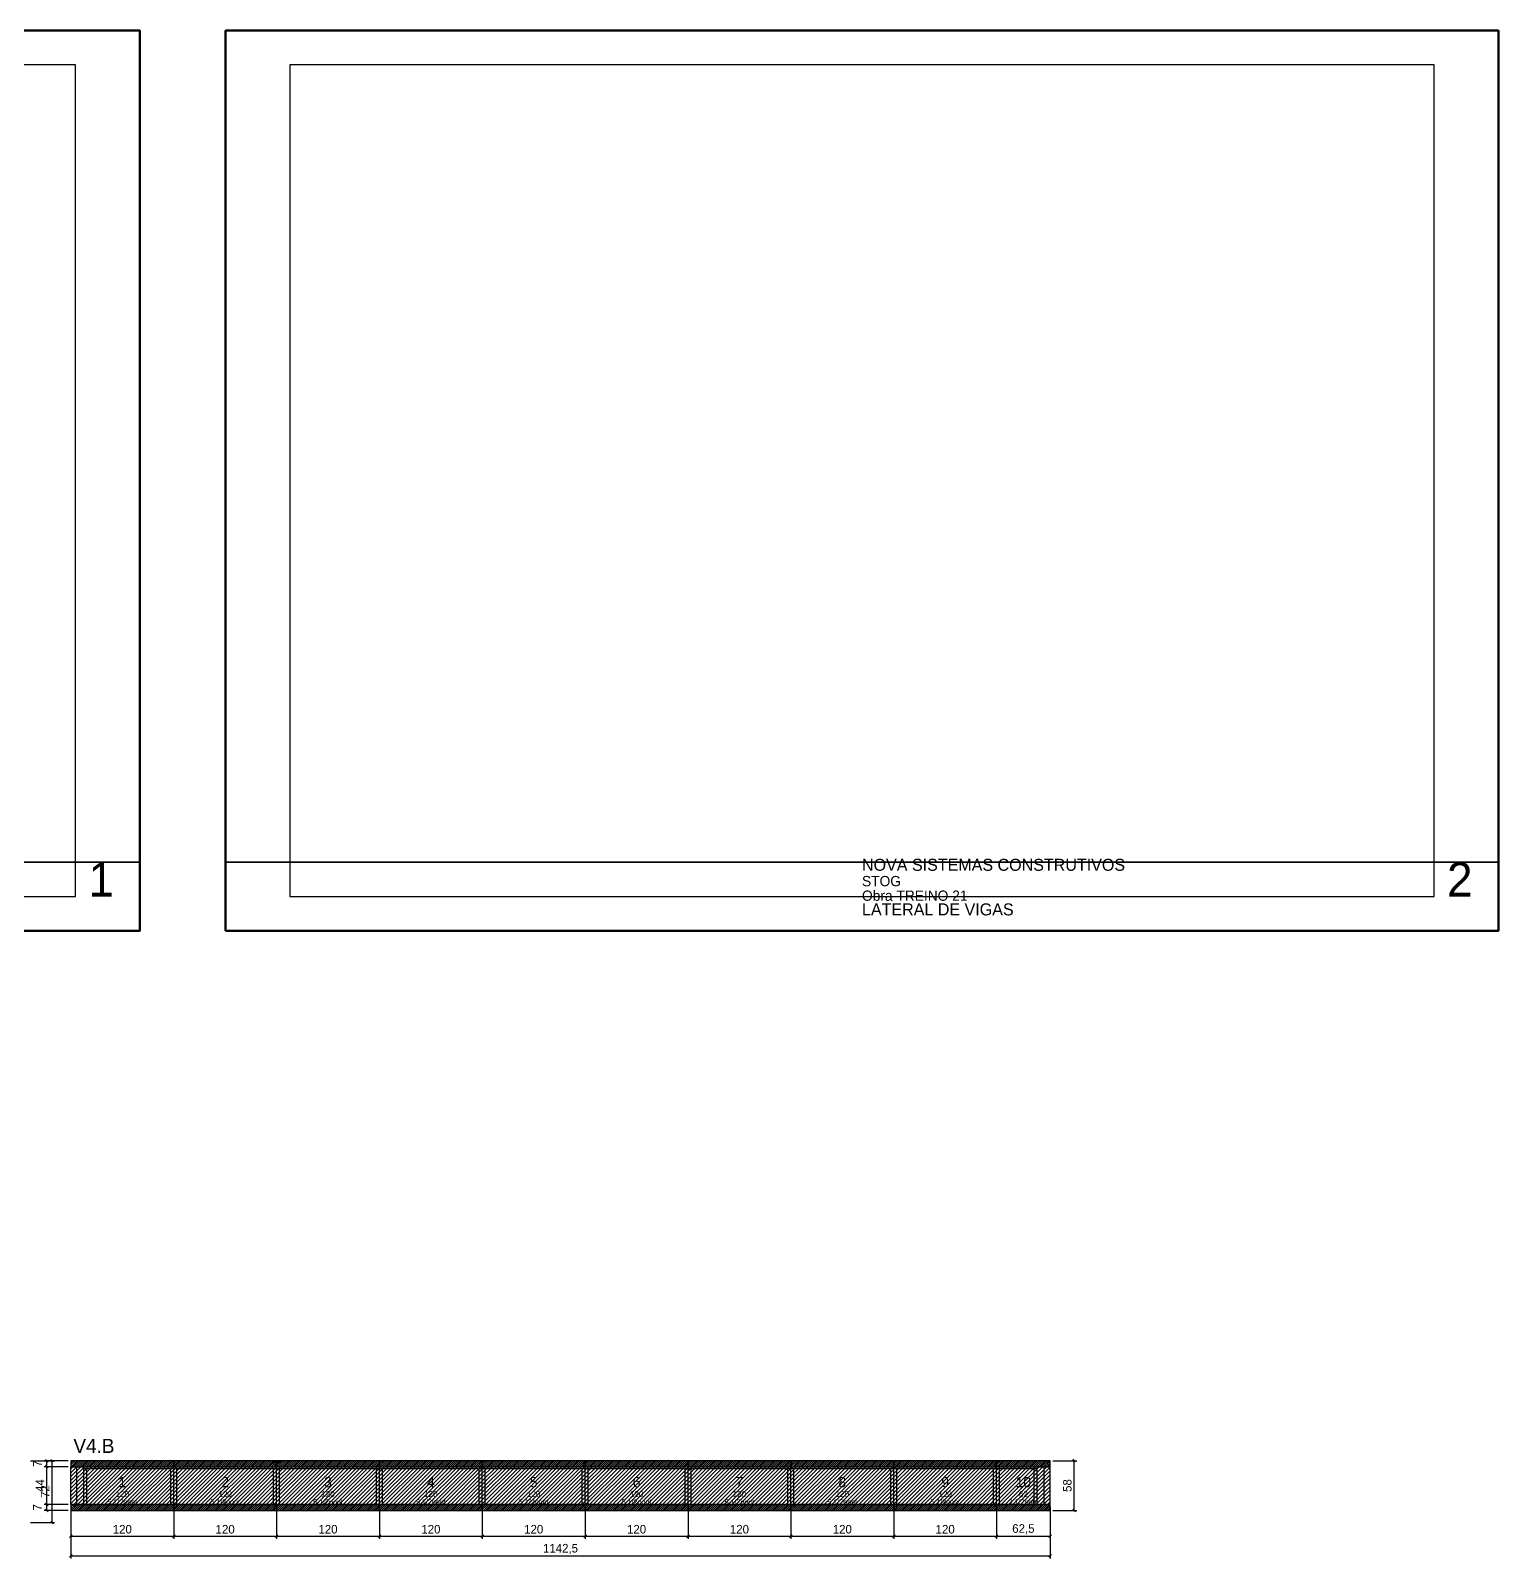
# Model space of a CAD drawing. Extents: x -69 to 3070, y -6529 to 1250.
# Drawn here: x 1357 to 3070, y -532 to 1250 of the extents above; entities that cross this region are included whole.
import ezdxf
from ezdxf.enums import TextEntityAlignment as Align

# ---------------------------------------------------------------- set-up
doc = ezdxf.new("R2010")
doc.units = 0
for name, color, linetype in [('5', 5, 'Continuous'), ('CARIMBO', 255, 'Continuous'), ('COTA', 241, 'Continuous'), ('Folhas', 255, 'Continuous'), ('NOMENCLATURA', 7, 'Continuous'), ('Painéis', 200, 'Continuous'), ('Reaproveitamento', 251, 'Continuous'), ('SARR_2.2x7', 40, 'Continuous'), ('SARR_3.5x7', 81, 'Continuous'), ('SCO-___-LAJ', 224, 'Continuous'), ('texto', 7, 'Continuous')]:
    doc.layers.add(name, color=color, linetype=linetype)
doc.dimstyles.new('PAINEL', dxfattribs={"dimtxt": 10, "dimasz": 3, "dimexe": 3, "dimexo": 3, "dimgap": 3, "dimtad": 1, "dimblk": 'OBLIQUE', "dimblk1": 'OBLIQUE', "dimcen": 2.5, "dimclrd": 4, "dimclre": 4, "dimclrt": 240, "dimazin": 3, "dimtfac": 1, "dimtmove": 0, "dimatfit": 3})

# ---------------------------------------------------------------- blocks, each defined once
blk = doc.blocks.new('_OBLIQUE')
at = {"color": 0, "linetype": 'BYBLOCK'}
blk.add_line((-0.5, -0.5), (0.5, 0.5), dxfattribs=at)

msp = doc.modelspace()

# ---------------------------------------------------------------- hatches: boundary and pattern name
at = {"layer": 'COTA'}
h = msp.add_hatch(dxfattribs=at)
h.set_pattern_fill('ANSI31', scale=0.5)
h.paths.add_polyline_path([(1404.5, -425), (1524.5, -425), (1524.5, -418), (1404.5, -418)])
h = msp.add_hatch(dxfattribs=at)
h.set_pattern_fill('ANSI31', scale=0.5)
h.paths.add_polyline_path([(1524.5, -425), (1644.5, -425), (1644.5, -418), (1524.5, -418)])
h = msp.add_hatch(dxfattribs=at)
h.set_pattern_fill('ANSI31', scale=0.5)
h.paths.add_polyline_path([(1644.5, -425), (1764.5, -425), (1764.5, -418), (1644.5, -418)])
h = msp.add_hatch(dxfattribs=at)
h.set_pattern_fill('ANSI31', scale=0.5)
h.paths.add_polyline_path([(1764.5, -425), (1884.5, -425), (1884.5, -418), (1764.5, -418)])
h = msp.add_hatch(dxfattribs=at)
h.set_pattern_fill('ANSI31', scale=0.5)
h.paths.add_polyline_path([(1884.5, -425), (2004.5, -425), (2004.5, -418), (1884.5, -418)])
h = msp.add_hatch(dxfattribs=at)
h.set_pattern_fill('ANSI31', scale=0.5)
h.paths.add_polyline_path([(2004.5, -425), (2124.5, -425), (2124.5, -418), (2004.5, -418)])
h = msp.add_hatch(dxfattribs=at)
h.set_pattern_fill('ANSI31', scale=0.5)
h.paths.add_polyline_path([(2124.5, -425), (2244.5, -425), (2244.5, -418), (2124.5, -418)])
h = msp.add_hatch(dxfattribs=at)
h.set_pattern_fill('ANSI31', scale=0.5)
h.paths.add_polyline_path([(2244.5, -425), (2364.5, -425), (2364.5, -418), (2244.5, -418)])
h = msp.add_hatch(dxfattribs=at)
h.set_pattern_fill('ANSI31', scale=0.5)
h.paths.add_polyline_path([(2364.5, -425), (2484.5, -425), (2484.5, -418), (2364.5, -418)])
h = msp.add_hatch(dxfattribs=at)
h.set_pattern_fill('ANSI31', scale=0.5)
h.paths.add_polyline_path([(2484.5, -425), (2547, -425), (2547, -418), (2484.5, -418)])
h = msp.add_hatch(dxfattribs=at)
h.set_pattern_fill('ANSI31', scale=0.5)
h.paths.add_polyline_path([(1404.5, -476), (1524.5, -476), (1524.5, -469), (1404.5, -469)])
h = msp.add_hatch(dxfattribs=at)
h.set_pattern_fill('ANSI31', scale=0.5)
h.paths.add_polyline_path([(1524.5, -476), (1644.5, -476), (1644.5, -469), (1524.5, -469)])
h = msp.add_hatch(dxfattribs=at)
h.set_pattern_fill('ANSI31', scale=0.5)
h.paths.add_polyline_path([(1644.5, -476), (1764.5, -476), (1764.5, -469), (1644.5, -469)])
h = msp.add_hatch(dxfattribs=at)
h.set_pattern_fill('ANSI31', scale=0.5)
h.paths.add_polyline_path([(1764.5, -476), (1884.5, -476), (1884.5, -469), (1764.5, -469)])
h = msp.add_hatch(dxfattribs=at)
h.set_pattern_fill('ANSI31', scale=0.5)
h.paths.add_polyline_path([(1884.5, -476), (2004.5, -476), (2004.5, -469), (1884.5, -469)])
h = msp.add_hatch(dxfattribs=at)
h.set_pattern_fill('ANSI31', scale=0.5)
h.paths.add_polyline_path([(2004.5, -476), (2124.5, -476), (2124.5, -469), (2004.5, -469)])
h = msp.add_hatch(dxfattribs=at)
h.set_pattern_fill('ANSI31', scale=0.5)
h.paths.add_polyline_path([(2124.5, -476), (2244.5, -476), (2244.5, -469), (2124.5, -469)])
h = msp.add_hatch(dxfattribs=at)
h.set_pattern_fill('ANSI31', scale=0.5)
h.paths.add_polyline_path([(2244.5, -476), (2364.5, -476), (2364.5, -469), (2244.5, -469)])
h = msp.add_hatch(dxfattribs=at)
h.set_pattern_fill('ANSI31', scale=0.5)
h.paths.add_polyline_path([(2364.5, -476), (2484.5, -476), (2484.5, -469), (2364.5, -469)])
h = msp.add_hatch(dxfattribs=at)
h.set_pattern_fill('ANSI31', scale=0.5)
h.paths.add_polyline_path([(2484.5, -476), (2547, -476), (2547, -469), (2484.5, -469)])
at = {"layer": 'Reaproveitamento'}
h = msp.add_hatch(dxfattribs=at)
h.set_pattern_fill('ANSI31')
h.paths.add_polyline_path([(1404.5, -469), (1524.5, -469), (1524.5, -425), (1404.5, -425)])
h = msp.add_hatch(dxfattribs=at)
h.set_pattern_fill('ANSI31')
h.paths.add_polyline_path([(1524.5, -469), (1644.5, -469), (1644.5, -425), (1524.5, -425)])
h = msp.add_hatch(dxfattribs=at)
h.set_pattern_fill('ANSI31')
h.paths.add_polyline_path([(1644.5, -469), (1764.5, -469), (1764.5, -425), (1644.5, -425)])
h = msp.add_hatch(dxfattribs=at)
h.set_pattern_fill('ANSI31')
h.paths.add_polyline_path([(1764.5, -469), (1884.5, -469), (1884.5, -425), (1764.5, -425)])
h = msp.add_hatch(dxfattribs=at)
h.set_pattern_fill('ANSI31')
h.paths.add_polyline_path([(1884.5, -469), (2004.5, -469), (2004.5, -425), (1884.5, -425)])
h = msp.add_hatch(dxfattribs=at)
h.set_pattern_fill('ANSI31')
h.paths.add_polyline_path([(2004.5, -469), (2124.5, -469), (2124.5, -425), (2004.5, -425)])
h = msp.add_hatch(dxfattribs=at)
h.set_pattern_fill('ANSI31')
h.paths.add_polyline_path([(2124.5, -469), (2244.5, -469), (2244.5, -425), (2124.5, -425)])
h = msp.add_hatch(dxfattribs=at)
h.set_pattern_fill('ANSI31')
h.paths.add_polyline_path([(2244.5, -469), (2364.5, -469), (2364.5, -425), (2244.5, -425)])
h = msp.add_hatch(dxfattribs=at)
h.set_pattern_fill('ANSI31')
h.paths.add_polyline_path([(2364.5, -469), (2484.5, -469), (2484.5, -425), (2364.5, -425)])
h = msp.add_hatch(dxfattribs=at)
h.set_pattern_fill('ANSI31')
h.paths.add_polyline_path([(2484.5, -469), (2547, -469), (2547, -425), (2484.5, -425)])

# ---------------------------------------------------------------- linework, layer by layer
at = {"layer": 'CARIMBO', "lineweight": 35}
for p, q in [((0, 280), (1485, 280)), ((1585, 280), (3070, 280))]:
    msp.add_line(p, q, dxfattribs=at)
at = {"layer": 'Folhas', "lineweight": 50}
for points in [[(0, 200), (1485, 200), (1485, 1250), (0, 1250)], [(1585, 200), (3070, 200), (3070, 1250), (1585, 1250)]]:
    msp.add_lwpolyline(points, close=True, dxfattribs=at)
at = {"layer": 'Folhas', "lineweight": 25}
for points in [[(75, 240), (1410, 240), (1410, 1210), (75, 1210)], [(1660, 240), (2995, 240), (2995, 1210), (1660, 1210)]]:
    msp.add_lwpolyline(points, close=True, dxfattribs=at)
at = {"layer": 'Painéis'}
for p, q in [((1404.5, -425), (1524.5, -425)), ((1404.5, -469), (1404.5, -425)), ((1524.5, -469), (1524.5, -425)), ((1524.5, -469), (1524.5, -425)), ((1524.5, -425), (1644.5, -425)), ((1524.5, -469), (1524.5, -425)), ((1644.5, -469), (1644.5, -425)), ((1644.5, -469), (1644.5, -425)), ((1644.5, -425), (1764.5, -425)), ((1644.5, -469), (1644.5, -425)), ((1764.5, -469), (1764.5, -425)), ((1764.5, -469), (1764.5, -425)), ((1764.5, -425), (1884.5, -425)), ((1764.5, -469), (1764.5, -425)), ((1884.5, -469), (1884.5, -425)), ((1884.5, -469), (1884.5, -425)), ((1884.5, -425), (2004.5, -425)), ((1884.5, -469), (1884.5, -425)), ((2004.5, -469), (2004.5, -425)), ((2004.5, -469), (2004.5, -425)), ((2004.5, -425), (2124.5, -425)), ((2004.5, -469), (2004.5, -425)), ((2124.5, -469), (2124.5, -425)), ((2124.5, -469), (2124.5, -425)), ((2124.5, -425), (2244.5, -425)), ((2124.5, -469), (2124.5, -425)), ((2244.5, -469), (2244.5, -425)), ((2244.5, -469), (2244.5, -425)), ((2244.5, -425), (2364.5, -425)), ((2244.5, -469), (2244.5, -425)), ((2364.5, -469), (2364.5, -425)), ((2364.5, -469), (2364.5, -425)), ((2364.5, -425), (2484.5, -425)), ((2364.5, -469), (2364.5, -425)), ((2484.5, -469), (2484.5, -425)), ((2484.5, -469), (2484.5, -425)), ((2484.5, -425), (2547, -425)), ((2484.5, -469), (2484.5, -425)), ((2547, -469), (2547, -425)), ((1404.5, -469), (1524.5, -469)), ((1524.5, -469), (1644.5, -469)), ((1644.5, -469), (1764.5, -469)), ((1764.5, -469), (1884.5, -469)), ((1884.5, -469), (2004.5, -469)), ((2004.5, -469), (2124.5, -469)), ((2124.5, -469), (2244.5, -469)), ((2244.5, -469), (2364.5, -469)), ((2364.5, -469), (2484.5, -469)), ((2484.5, -469), (2547, -469))]:
    msp.add_line(p, q, dxfattribs=at)
at = {"layer": 'SARR_2.2x7'}
for p, q in [((1411.5, -469), (1411.5, -425)), ((1419.5, -427.2), (1524.5, -427.2)), ((1524.5, -427.2), (1644.5, -427.2)), ((1644.5, -427.2), (1764.5, -427.2)), ((1764.5, -427.2), (1884.5, -427.2)), ((1884.5, -427.2), (2004.5, -427.2)), ((2004.5, -427.2), (2124.5, -427.2)), ((2124.5, -427.2), (2244.5, -427.2)), ((2244.5, -427.2), (2364.5, -427.2)), ((2364.5, -427.2), (2484.5, -427.2)), ((2484.5, -427.2), (2532, -427.2)), ((2540, -469), (2540, -425))]:
    msp.add_line(p, q, dxfattribs=at)
at = {"layer": 'SARR_3.5x7'}
for p, q in [((1419.5, -469), (1419.5, -425)), ((1423, -469), (1423, -427.2)), ((1521, -469), (1521, -427.2)), ((1524.5, -469), (1524.5, -425)), ((1524.5, -469), (1524.5, -425)), ((1528, -469), (1528, -427.2)), ((1641, -469), (1641, -427.2)), ((1644.5, -469), (1644.5, -425)), ((1644.5, -469), (1644.5, -425)), ((1648, -469), (1648, -427.2)), ((1761, -469), (1761, -427.2)), ((1764.5, -469), (1764.5, -425)), ((1764.5, -469), (1764.5, -425)), ((1768, -469), (1768, -427.2)), ((1881, -469), (1881, -427.2)), ((1884.5, -469), (1884.5, -425)), ((1884.5, -469), (1884.5, -425)), ((1888, -469), (1888, -427.2)), ((2001, -469), (2001, -427.2)), ((2004.5, -469), (2004.5, -425)), ((2004.5, -469), (2004.5, -425)), ((2008, -469), (2008, -427.2)), ((2121, -469), (2121, -427.2)), ((2124.5, -469), (2124.5, -425)), ((2124.5, -469), (2124.5, -425)), ((2128, -469), (2128, -427.2)), ((2241, -469), (2241, -427.2)), ((2244.5, -469), (2244.5, -425)), ((2244.5, -469), (2244.5, -425)), ((2248, -469), (2248, -427.2)), ((2361, -469), (2361, -427.2)), ((2364.5, -469), (2364.5, -425)), ((2364.5, -469), (2364.5, -425)), ((2368, -469), (2368, -427.2)), ((2481, -469), (2481, -427.2)), ((2484.5, -469), (2484.5, -425)), ((2484.5, -469), (2484.5, -425)), ((2488, -469), (2488, -427.2)), ((2528.5, -469), (2528.5, -427.2)), ((2532, -469), (2532, -425)), ((1419.5, -469), (1423, -469)), ((1521, -469), (1524.5, -469)), ((1524.5, -469), (1528, -469)), ((1641, -469), (1644.5, -469)), ((1644.5, -469), (1648, -469)), ((1761, -469), (1764.5, -469)), ((1764.5, -469), (1768, -469)), ((1881, -469), (1884.5, -469)), ((1884.5, -469), (1888, -469)), ((2001, -469), (2004.5, -469)), ((2004.5, -469), (2008, -469)), ((2121, -469), (2124.5, -469)), ((2124.5, -469), (2128, -469)), ((2241, -469), (2244.5, -469)), ((2244.5, -469), (2248, -469)), ((2361, -469), (2364.5, -469)), ((2364.5, -469), (2368, -469)), ((2481, -469), (2484.5, -469)), ((2484.5, -469), (2488, -469)), ((2528.5, -469), (2532, -469))]:
    msp.add_line(p, q, dxfattribs=at)
at = {"layer": 'SCO-___-LAJ'}
for points in [[(1404.5, -425), (1524.5, -425), (1524.5, -418), (1404.5, -418)], [(1524.5, -425), (1644.5, -425), (1644.5, -418), (1524.5, -418)], [(1644.5, -425), (1764.5, -425), (1764.5, -418), (1644.5, -418)], [(1764.5, -425), (1884.5, -425), (1884.5, -418), (1764.5, -418)], [(1884.5, -425), (2004.5, -425), (2004.5, -418), (1884.5, -418)], [(2004.5, -425), (2124.5, -425), (2124.5, -418), (2004.5, -418)], [(2124.5, -425), (2244.5, -425), (2244.5, -418), (2124.5, -418)], [(2244.5, -425), (2364.5, -425), (2364.5, -418), (2244.5, -418)], [(2364.5, -425), (2484.5, -425), (2484.5, -418), (2364.5, -418)], [(2484.5, -425), (2547, -425), (2547, -418), (2484.5, -418)], [(1404.5, -476), (1524.5, -476), (1524.5, -469), (1404.5, -469)], [(1524.5, -476), (1644.5, -476), (1644.5, -469), (1524.5, -469)], [(1644.5, -476), (1764.5, -476), (1764.5, -469), (1644.5, -469)], [(1764.5, -476), (1884.5, -476), (1884.5, -469), (1764.5, -469)], [(1884.5, -476), (2004.5, -476), (2004.5, -469), (1884.5, -469)], [(2004.5, -476), (2124.5, -476), (2124.5, -469), (2004.5, -469)], [(2124.5, -476), (2244.5, -476), (2244.5, -469), (2124.5, -469)], [(2244.5, -476), (2364.5, -476), (2364.5, -469), (2244.5, -469)], [(2364.5, -476), (2484.5, -476), (2484.5, -469), (2364.5, -469)], [(2484.5, -476), (2547, -476), (2547, -469), (2484.5, -469)]]:
    msp.add_lwpolyline(points, close=True, dxfattribs=at)

# ---------------------------------------------------------------- texts
at = {"layer": '5'}
for s, height, p in [('1', 12, (1464.5, -443)), ('2', 12, (1584.5, -443)), ('3', 12, (1704.5, -443)), ('4', 12, (1824.5, -443)), ('5', 12, (1944.5, -443)), ('6', 12, (2064.5, -443)), ('7', 12, (2184.5, -443)), ('8', 12, (2304.5, -443)), ('9', 12, (2424.5, -443)), ('10', 12, (2515.75, -443)), ('120', 7, (1464.5, -457)), ('120', 7, (1584.5, -457)), ('120', 7, (1704.5, -457)), ('120', 7, (1824.5, -457)), ('120', 7, (1944.5, -457)), ('120', 7, (2064.5, -457)), ('120', 7, (2184.5, -457)), ('120', 7, (2304.5, -457)), ('120', 7, (2424.5, -457)), ('62', 7, (2515.75, -457))]:
    msp.add_text(s, height=height, dxfattribs=at).set_placement(p, align=Align.MIDDLE_CENTER)
at = {"layer": 'CARIMBO'}
for s, height, p in [('1', 40, (1425, 240)), ('NOVA SISTEMAS CONSTRUTIVOS', 14, (2327.5, 270)), ('2', 40, (3010, 240)), ('STOG', 12, (2327.5, 252)), ('Obra TREINO 21', 12, (2327.5, 235)), ('LATERAL DE VIGAS', 14, (2327.5, 218))]:
    msp.add_text(s, height=height, dxfattribs=at).set_placement(p)
at = {"layer": 'NOMENCLATURA'}
msp.add_text('V4.B', height=16.5, dxfattribs=at).set_placement((1407.5, -409))
at = {"layer": 'texto', "char_height": 6, "attachment_point": 5}
for s, insert in [('5 1/2pont', (1464.5, -467)), ('5 1/2pont', (1584.5, -467)), ('5 1/2pont', (1704.5, -467)), ('5 1/2pont', (1824.5, -467)), ('5 1/2pont', (1944.5, -467)), ('5 1/2pont', (2064.5, -467)), ('5 1/2pont', (2184.5, -467)), ('5 1/2pont', (2304.5, -467)), ('5 1/2pont', (2424.5, -467)), ('3 1/2pont', (2515.75, -467))]:
    msp.add_mtext(s, dxfattribs=dict(at, insert=insert))

# ---------------------------------------------------------------- dimensions: what is measured, and where the dimension line sits
at = {"layer": 'COTA'}
for base, p1, p2 in [((1382.5, -490), (1354.5, -490), (1354.5, -418)), ((1376.5, -425), (1404.5, -425), (1404.5, -418)), ((1376.5, -469), (1404.5, -469), (1404.5, -425)), ((2575, -476), (2547, -476), (2547, -418)), ((1376.5, -476), (1404.5, -476), (1404.5, -469))]:
    msp.add_linear_dim(base=base, p1=p1, p2=p2, angle=90, dimstyle='PAINEL', dxfattribs=at).render()
for base, p1, p2 in [((1404.5, -506), (1404.5, -469), (1524.5, -469)), ((1404.5, -529), (1404.5, -469), (2547, -469)), ((1524.5, -506), (1524.5, -469), (1644.5, -469)), ((1644.5, -506), (1644.5, -469), (1764.5, -469)), ((1764.5, -506), (1764.5, -469), (1884.5, -469)), ((1884.5, -506), (1884.5, -469), (2004.5, -469)), ((2004.5, -506), (2004.5, -469), (2124.5, -469)), ((2124.5, -506), (2124.5, -469), (2244.5, -469)), ((2244.5, -506), (2244.5, -469), (2364.5, -469)), ((2364.5, -506), (2364.5, -469), (2484.5, -469)), ((2484.5, -506), (2484.5, -469), (2547, -469))]:
    msp.add_linear_dim(base=base, p1=p1, p2=p2, dimstyle='PAINEL', dxfattribs=at).render()

doc.saveas('drawing.dxf')
